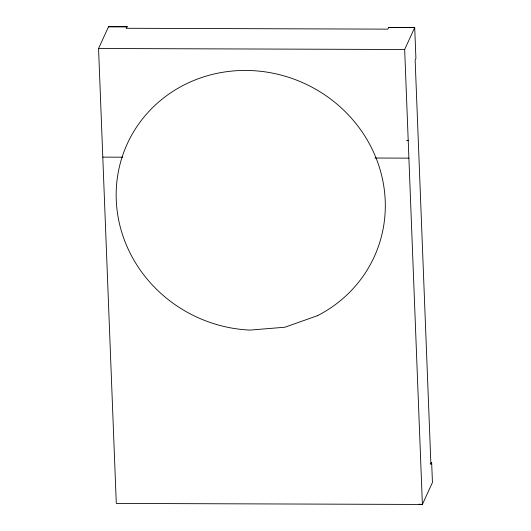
<?xml version="1.0" encoding="UTF-8"?>
<svg xmlns="http://www.w3.org/2000/svg" width="531" height="531" viewBox="0 0 531 531"><rect width="100%" height="100%" fill="white"/><g stroke="black" fill="none" stroke-linecap="round" stroke-linejoin="round"><path stroke-width="0.8" d="M98.56 48.494L108.609 26.55L127.101 26.61L126.338 28.276L387.862 29.139L388.626 27.479L414.711 27.566L415.912 58.39L415.149 60.056L430.906 464.433L431.67 462.773L432.44 482.506L422.391 504.45L116.289 503.434L98.56 48.494L404.662 49.509L414.711 27.566L388.612 27.506M126.152 27.931L127.101 26.61M430.508 463.928L431.67 462.773M108.457 26.882L126.955 26.922M102.795 157.123L122.707 157.189M374.886 158.026L408.897 158.138M406.56 140.542L408.213 140.649M419.085 504.204L422.391 504.45L404.662 49.509M317.438 315.699L284.908 327.222L250.055 330.09A135.797 128.628 24.6 0 1 124.506 150.333A135.797 128.628 24.6 0 1 337.762 104.78A135.797 128.628 24.6 0 1 317.438 315.699"/></g></svg>
